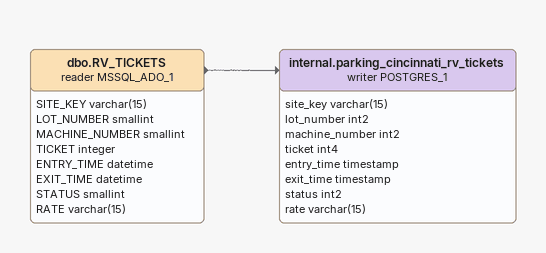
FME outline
dbo.RV_TICKETS (reader MSSQL_ADO_1)
    attributes: SITE_KEY varchar(15), LOT_NUMBER smallint, MACHINE_NUMBER smallint, TICKET integer, ENTRY_TIME datetime, EXIT_TIME datetime, STATUS smallint, RATE varchar(15)
    -> internal.parking_cincinnati_rv_tickets (writer POSTGRES_1)
internal.parking_cincinnati_rv_tickets (writer POSTGRES_1)
    attributes: site_key varchar(15), lot_number int2, machine_number int2, ticket int4, entry_time timestamp, exit_time timestamp, status int2, rate varchar(15)
